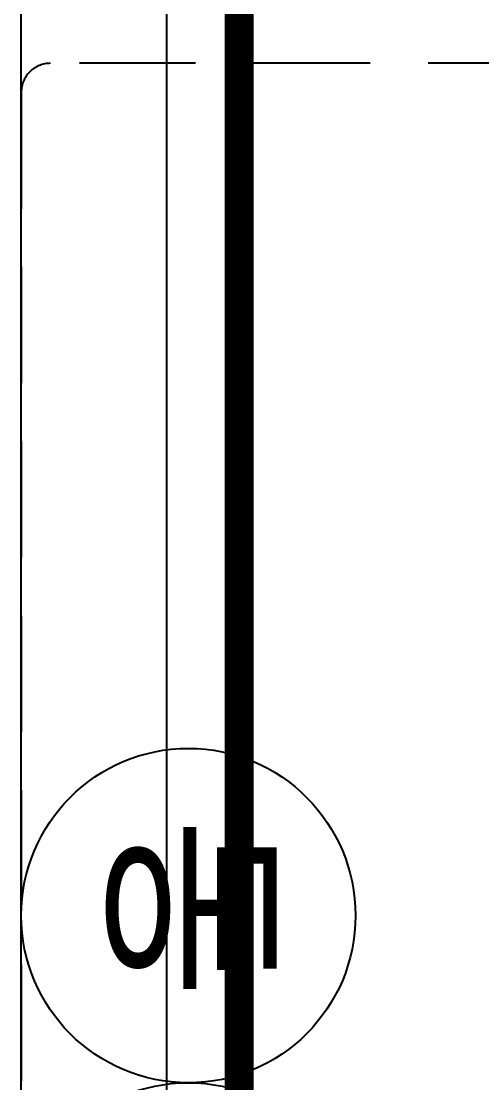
# Model space of a CAD drawing. Header units: millimetres. Extents: x 144680 to 236290, y -190947 to -149396.
# Drawn here: x 225732 to 226049, y -171802 to -171072 of the extents above; entities that cross this region are included whole.
import ezdxf

# ---------------------------------------------------------------- set-up
doc = ezdxf.new("R2010")
doc.units = ezdxf.units.MM
doc.header["$LTSCALE"] = 100
doc.linetypes.add('DH-HID2', pattern=[1.2, 0.8, -0.4])
doc.linetypes.add('HID', pattern=[2.5, 1.5, -1])
for name, color, linetype in [('3.기호.계단선', 30, 'Continuous'), ('CEIL-LIGHT', 7, 'Continuous'), ('FU-FURM', 251, 'DH-HID2'), ('SYM', 94, 'Continuous'), ('설비', 140, 'Continuous')]:
    doc.layers.add(name, color=color, linetype=linetype)
doc.styles.add('코레일둥고', font='Korail_Round_Gothic_Medium.ttf')

# ---------------------------------------------------------------- blocks, each defined once
blk = doc.blocks.new('F-701-3')
at = {"layer": 'FU-FURM'}
blk.add_lwpolyline([(-830, -2300), (830, -2300, 0.414214), (850, -2280), (850, -20, 0.414214), (830, 0), (-830, 0, 0.414214), (-850, -20), (-850, -2280, 0.414214)], format="xyb", close=True, dxfattribs=at)
blk = doc.blocks.new('vudauseeh')
at = {"layer": 'SYM', "color": 2}
blk.add_line((142460, -173400), (142460, -170110), dxfattribs=at)
blk = doc.blocks.new('cjswjdeh2')
blk.add_blockref('vudauseeh', (85552.89, 2316.49))
at = {"layer": 'FU-FURM', "color": 8, "rotation": 180}
blk.add_blockref('F-701-3', (228862.89, -171084.01), dxfattribs=at)
blk = doc.blocks.new('DLSXJSPT')
at = {"layer": '설비', "color": 140}
blk.add_circle((242956.01, 103418.37), 115, dxfattribs=at)
at = {"layer": '설비', "color": 140, "style": '코레일둥고'}
blk.add_text('인', height=100, dxfattribs=at).set_placement((242888.14, 103371.96))

msp = doc.modelspace()

# ---------------------------------------------------------------- linework, layer by layer
at = {"layer": '3.기호.계단선', "color": 10, "linetype": 'HID'}
msp.add_lwpolyline([(225882.23, -170110, 20, 20, 0), (225882.23, -173400.5, 20, 20, 0)], format="xyseb", dxfattribs=at)
at = {"layer": 'CEIL-LIGHT'}
msp.add_lwpolyline([(225832.23, -170110), (225832.23, -173400)], dxfattribs=at)
at = {"layer": '설비', "color": 140}
msp.add_circle((225847.23, -171686.74), 115, dxfattribs=at)

# ---------------------------------------------------------------- block references
msp.add_blockref('cjswjdeh2', (-2280.65, -2316.49))
at = {"layer": '설비', "rotation": 270}
msp.add_blockref('DLSXJSPT', (122428.86, 71039.28), dxfattribs=at)

# ---------------------------------------------------------------- texts
at = {"layer": '설비', "color": 140, "style": '코레일둥고'}
msp.add_text('동', height=100, rotation=270, dxfattribs=at).set_placement((225800.83, -171618.87))

doc.saveas('drawing.dxf')
